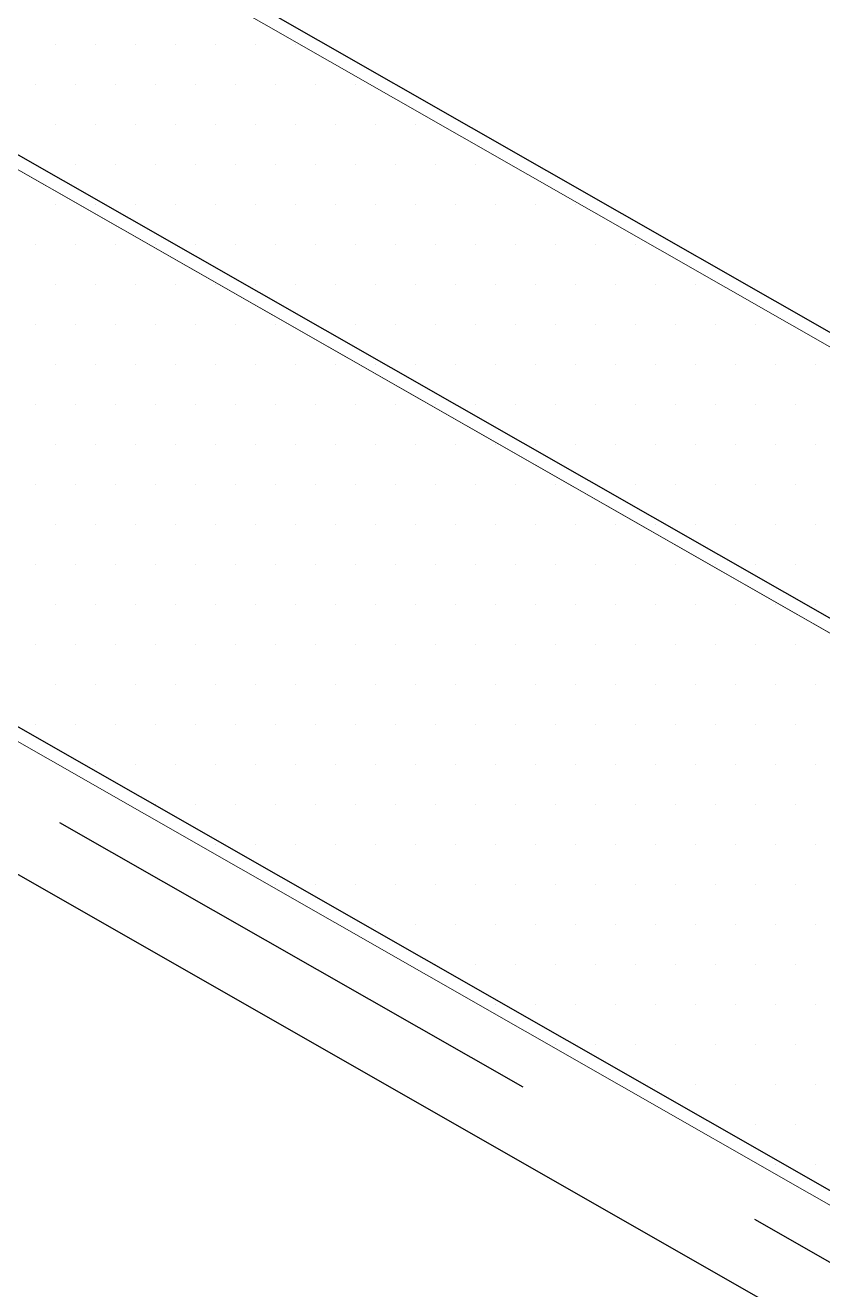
# Model space of a CAD drawing. Header units: inches. Extents: x -20.7 to 75.7, y -15.1 to 19.1.
# Drawn here: x -17.475 to -17.102, y -1.628 to -1.035 of the extents above; entities that cross this region are included whole.
import ezdxf

# ---------------------------------------------------------------- set-up
doc = ezdxf.new("R2010")
doc.units = ezdxf.units.IN
doc.header["$MEASUREMENT"] = 0
doc.linetypes.add('AI-Linetype-3', pattern=[0.375113, 0.250075, -0.125038])
for name, color, linetype, lineweight in [('.ATI-HATCH', 7, 'Continuous', 0), ('G-ANNO-TTLB', 7, 'Continuous', 0), ('TYVEK', 7, 'Continuous', 0)]:
    doc.layers.add(name, color=color, linetype=linetype, lineweight=lineweight)

# ---------------------------------------------------------------- blocks, each defined once
blk = doc.blocks.new('Block_501')
at = {"layer": '.ATI-HATCH'}
for points, knots in [([(-17.73611, -0.82163), (-17.73611, -0.82163), (-17.85279, -0.88913), (-17.85279, -0.88913), (-17.85279, -0.88913), (-16.84666, -1.46365), (-16.84666, -1.46365), (-16.84666, -1.46365), (-16.83667, -1.33523), (-16.83667, -1.33523), (-16.83667, -1.33523), (-17.73611, -0.82163), (-17.73611, -0.82163)], [0, 0, 0, 0, 1, 1, 1, 2, 2, 2, 3, 3, 3, 4, 4, 4, 4]), ([(-17.85279, -0.88913), (-17.85279, -0.88913), (-17.96947, -0.95664), (-17.96947, -0.95664), (-17.96947, -0.95664), (-18.08615, -1.02414), (-18.08615, -1.02414), (-18.08615, -1.02414), (-16.21898, -2.09033), (-16.21898, -2.09033), (-16.21898, -2.09033), (-15.98562, -1.95532), (-15.98562, -1.95532), (-15.98562, -1.95532), (-17.85279, -0.88913), (-17.85279, -0.88913)], [0, 0, 0, 0, 1, 1, 1, 2, 2, 2, 3, 3, 3, 4, 4, 4, 5, 5, 5, 5])]:
    blk.add_open_spline(points, degree=3, knots=knots, dxfattribs=at)
at = {"layer": '.ATI-HATCH', "color": 8, "lineweight": 0, "true_color": 0x818080}
for points in [[(-17.46137, -1.04393), (-17.46137, -1.04393), (-17.46137, -1.04393), (-17.46137, -1.04393)], [(-17.44262, -1.04393), (-17.44262, -1.04393), (-17.44262, -1.04393), (-17.44262, -1.04393)], [(-17.42386, -1.04393), (-17.42386, -1.04393), (-17.42386, -1.04393), (-17.42386, -1.04393)], [(-17.4051, -1.04393), (-17.4051, -1.04393), (-17.4051, -1.04393), (-17.4051, -1.04393)], [(-17.38635, -1.04393), (-17.38635, -1.04393), (-17.38635, -1.04393), (-17.38635, -1.04393)], [(-17.36759, -1.04393), (-17.36759, -1.04393), (-17.36759, -1.04393), (-17.36759, -1.04393)], [(-17.34884, -1.04393), (-17.34884, -1.04393), (-17.34884, -1.04393), (-17.34884, -1.04393)], [(-17.47075, -1.06269), (-17.47075, -1.06269), (-17.47075, -1.06269), (-17.47075, -1.06269)], [(-17.45199, -1.06269), (-17.45199, -1.06269), (-17.45199, -1.06269), (-17.45199, -1.06269)], [(-17.43324, -1.06269), (-17.43324, -1.06269), (-17.43324, -1.06269), (-17.43324, -1.06269)], [(-17.41448, -1.06269), (-17.41448, -1.06269), (-17.41448, -1.06269), (-17.41448, -1.06269)], [(-17.39573, -1.06269), (-17.39573, -1.06269), (-17.39573, -1.06269), (-17.39573, -1.06269)], [(-17.37697, -1.06269), (-17.37697, -1.06269), (-17.37697, -1.06269), (-17.37697, -1.06269)], [(-17.35822, -1.06269), (-17.35822, -1.06269), (-17.35822, -1.06269), (-17.35822, -1.06269)], [(-17.33946, -1.06269), (-17.33946, -1.06269), (-17.33946, -1.06269), (-17.33946, -1.06269)], [(-17.3207, -1.06269), (-17.3207, -1.06269), (-17.3207, -1.06269), (-17.3207, -1.06269)], [(-17.46137, -1.08144), (-17.46137, -1.08144), (-17.46137, -1.08144), (-17.46137, -1.08144)], [(-17.44262, -1.08144), (-17.44262, -1.08144), (-17.44262, -1.08144), (-17.44262, -1.08144)], [(-17.42386, -1.08144), (-17.42386, -1.08144), (-17.42386, -1.08144), (-17.42386, -1.08144)], [(-17.4051, -1.08144), (-17.4051, -1.08144), (-17.4051, -1.08144), (-17.4051, -1.08144)], [(-17.38635, -1.08144), (-17.38635, -1.08144), (-17.38635, -1.08144), (-17.38635, -1.08144)], [(-17.36759, -1.08144), (-17.36759, -1.08144), (-17.36759, -1.08144), (-17.36759, -1.08144)], [(-17.34884, -1.08144), (-17.34884, -1.08144), (-17.34884, -1.08144), (-17.34884, -1.08144)], [(-17.33008, -1.08144), (-17.33008, -1.08144), (-17.33008, -1.08144), (-17.33008, -1.08144)], [(-17.31133, -1.08144), (-17.31133, -1.08144), (-17.31133, -1.08144), (-17.31133, -1.08144)], [(-17.29257, -1.08144), (-17.29257, -1.08144), (-17.29257, -1.08144), (-17.29257, -1.08144)], [(-17.47075, -1.1002), (-17.47075, -1.1002), (-17.47075, -1.1002), (-17.47075, -1.1002)], [(-17.45199, -1.1002), (-17.45199, -1.1002), (-17.45199, -1.1002), (-17.45199, -1.1002)], [(-17.43324, -1.1002), (-17.43324, -1.1002), (-17.43324, -1.1002), (-17.43324, -1.1002)], [(-17.41448, -1.1002), (-17.41448, -1.1002), (-17.41448, -1.1002), (-17.41448, -1.1002)], [(-17.39573, -1.1002), (-17.39573, -1.1002), (-17.39573, -1.1002), (-17.39573, -1.1002)], [(-17.37697, -1.1002), (-17.37697, -1.1002), (-17.37697, -1.1002), (-17.37697, -1.1002)], [(-17.35822, -1.1002), (-17.35822, -1.1002), (-17.35822, -1.1002), (-17.35822, -1.1002)], [(-17.33946, -1.1002), (-17.33946, -1.1002), (-17.33946, -1.1002), (-17.33946, -1.1002)], [(-17.3207, -1.1002), (-17.3207, -1.1002), (-17.3207, -1.1002), (-17.3207, -1.1002)], [(-17.30195, -1.1002), (-17.30195, -1.1002), (-17.30195, -1.1002), (-17.30195, -1.1002)], [(-17.28319, -1.1002), (-17.28319, -1.1002), (-17.28319, -1.1002), (-17.28319, -1.1002)], [(-17.26444, -1.1002), (-17.26444, -1.1002), (-17.26444, -1.1002), (-17.26444, -1.1002)], [(-17.46137, -1.11895), (-17.46137, -1.11895), (-17.46137, -1.11895), (-17.46137, -1.11895)], [(-17.44262, -1.11895), (-17.44262, -1.11895), (-17.44262, -1.11895), (-17.44262, -1.11895)], [(-17.42386, -1.11895), (-17.42386, -1.11895), (-17.42386, -1.11895), (-17.42386, -1.11895)], [(-17.4051, -1.11895), (-17.4051, -1.11895), (-17.4051, -1.11895), (-17.4051, -1.11895)], [(-17.38635, -1.11895), (-17.38635, -1.11895), (-17.38635, -1.11895), (-17.38635, -1.11895)], [(-17.36759, -1.11895), (-17.36759, -1.11895), (-17.36759, -1.11895), (-17.36759, -1.11895)], [(-17.34884, -1.11895), (-17.34884, -1.11895), (-17.34884, -1.11895), (-17.34884, -1.11895)], [(-17.33008, -1.11895), (-17.33008, -1.11895), (-17.33008, -1.11895), (-17.33008, -1.11895)], [(-17.31133, -1.11895), (-17.31133, -1.11895), (-17.31133, -1.11895), (-17.31133, -1.11895)], [(-17.29257, -1.11895), (-17.29257, -1.11895), (-17.29257, -1.11895), (-17.29257, -1.11895)], [(-17.27382, -1.11895), (-17.27382, -1.11895), (-17.27382, -1.11895), (-17.27382, -1.11895)], [(-17.25506, -1.11895), (-17.25506, -1.11895), (-17.25506, -1.11895), (-17.25506, -1.11895)], [(-17.2363, -1.11895), (-17.2363, -1.11895), (-17.2363, -1.11895), (-17.2363, -1.11895)], [(-17.21755, -1.11895), (-17.21755, -1.11895), (-17.21755, -1.11895), (-17.21755, -1.11895)], [(-17.47075, -1.13771), (-17.47075, -1.13771), (-17.47075, -1.13771), (-17.47075, -1.13771)], [(-17.45199, -1.13771), (-17.45199, -1.13771), (-17.45199, -1.13771), (-17.45199, -1.13771)], [(-17.43324, -1.13771), (-17.43324, -1.13771), (-17.43324, -1.13771), (-17.43324, -1.13771)], [(-17.41448, -1.13771), (-17.41448, -1.13771), (-17.41448, -1.13771), (-17.41448, -1.13771)], [(-17.39573, -1.13771), (-17.39573, -1.13771), (-17.39573, -1.13771), (-17.39573, -1.13771)], [(-17.37697, -1.13771), (-17.37697, -1.13771), (-17.37697, -1.13771), (-17.37697, -1.13771)], [(-17.35822, -1.13771), (-17.35822, -1.13771), (-17.35822, -1.13771), (-17.35822, -1.13771)], [(-17.33946, -1.13771), (-17.33946, -1.13771), (-17.33946, -1.13771), (-17.33946, -1.13771)], [(-17.3207, -1.13771), (-17.3207, -1.13771), (-17.3207, -1.13771), (-17.3207, -1.13771)], [(-17.30195, -1.13771), (-17.30195, -1.13771), (-17.30195, -1.13771), (-17.30195, -1.13771)], [(-17.28319, -1.13771), (-17.28319, -1.13771), (-17.28319, -1.13771), (-17.28319, -1.13771)], [(-17.26444, -1.13771), (-17.26444, -1.13771), (-17.26444, -1.13771), (-17.26444, -1.13771)], [(-17.24568, -1.13771), (-17.24568, -1.13771), (-17.24568, -1.13771), (-17.24568, -1.13771)], [(-17.22693, -1.13771), (-17.22693, -1.13771), (-17.22693, -1.13771), (-17.22693, -1.13771)], [(-17.20817, -1.13771), (-17.20817, -1.13771), (-17.20817, -1.13771), (-17.20817, -1.13771)], [(-17.18941, -1.13771), (-17.18941, -1.13771), (-17.18941, -1.13771), (-17.18941, -1.13771)], [(-17.46137, -1.15646), (-17.46137, -1.15646), (-17.46137, -1.15646), (-17.46137, -1.15646)], [(-17.44262, -1.15646), (-17.44262, -1.15646), (-17.44262, -1.15646), (-17.44262, -1.15646)], [(-17.42386, -1.15646), (-17.42386, -1.15646), (-17.42386, -1.15646), (-17.42386, -1.15646)], [(-17.4051, -1.15646), (-17.4051, -1.15646), (-17.4051, -1.15646), (-17.4051, -1.15646)], [(-17.38635, -1.15646), (-17.38635, -1.15646), (-17.38635, -1.15646), (-17.38635, -1.15646)], [(-17.36759, -1.15646), (-17.36759, -1.15646), (-17.36759, -1.15646), (-17.36759, -1.15646)], [(-17.34884, -1.15646), (-17.34884, -1.15646), (-17.34884, -1.15646), (-17.34884, -1.15646)], [(-17.33008, -1.15646), (-17.33008, -1.15646), (-17.33008, -1.15646), (-17.33008, -1.15646)], [(-17.31133, -1.15646), (-17.31133, -1.15646), (-17.31133, -1.15646), (-17.31133, -1.15646)], [(-17.29257, -1.15646), (-17.29257, -1.15646), (-17.29257, -1.15646), (-17.29257, -1.15646)], [(-17.27382, -1.15646), (-17.27382, -1.15646), (-17.27382, -1.15646), (-17.27382, -1.15646)], [(-17.25506, -1.15646), (-17.25506, -1.15646), (-17.25506, -1.15646), (-17.25506, -1.15646)], [(-17.2363, -1.15646), (-17.2363, -1.15646), (-17.2363, -1.15646), (-17.2363, -1.15646)], [(-17.21755, -1.15646), (-17.21755, -1.15646), (-17.21755, -1.15646), (-17.21755, -1.15646)], [(-17.19879, -1.15646), (-17.19879, -1.15646), (-17.19879, -1.15646), (-17.19879, -1.15646)], [(-17.18004, -1.15646), (-17.18004, -1.15646), (-17.18004, -1.15646), (-17.18004, -1.15646)], [(-17.16128, -1.15646), (-17.16128, -1.15646), (-17.16128, -1.15646), (-17.16128, -1.15646)], [(-17.47075, -1.17522), (-17.47075, -1.17522), (-17.47075, -1.17522), (-17.47075, -1.17522)], [(-17.45199, -1.17522), (-17.45199, -1.17522), (-17.45199, -1.17522), (-17.45199, -1.17522)], [(-17.43324, -1.17522), (-17.43324, -1.17522), (-17.43324, -1.17522), (-17.43324, -1.17522)], [(-17.41448, -1.17522), (-17.41448, -1.17522), (-17.41448, -1.17522), (-17.41448, -1.17522)], [(-17.39573, -1.17522), (-17.39573, -1.17522), (-17.39573, -1.17522), (-17.39573, -1.17522)], [(-17.37697, -1.17522), (-17.37697, -1.17522), (-17.37697, -1.17522), (-17.37697, -1.17522)], [(-17.35822, -1.17522), (-17.35822, -1.17522), (-17.35822, -1.17522), (-17.35822, -1.17522)], [(-17.33946, -1.17522), (-17.33946, -1.17522), (-17.33946, -1.17522), (-17.33946, -1.17522)], [(-17.3207, -1.17522), (-17.3207, -1.17522), (-17.3207, -1.17522), (-17.3207, -1.17522)], [(-17.30195, -1.17522), (-17.30195, -1.17522), (-17.30195, -1.17522), (-17.30195, -1.17522)], [(-17.28319, -1.17522), (-17.28319, -1.17522), (-17.28319, -1.17522), (-17.28319, -1.17522)], [(-17.26444, -1.17522), (-17.26444, -1.17522), (-17.26444, -1.17522), (-17.26444, -1.17522)], [(-17.24568, -1.17522), (-17.24568, -1.17522), (-17.24568, -1.17522), (-17.24568, -1.17522)], [(-17.22693, -1.17522), (-17.22693, -1.17522), (-17.22693, -1.17522), (-17.22693, -1.17522)], [(-17.20817, -1.17522), (-17.20817, -1.17522), (-17.20817, -1.17522), (-17.20817, -1.17522)], [(-17.18941, -1.17522), (-17.18941, -1.17522), (-17.18941, -1.17522), (-17.18941, -1.17522)], [(-17.17066, -1.17522), (-17.17066, -1.17522), (-17.17066, -1.17522), (-17.17066, -1.17522)], [(-17.1519, -1.17522), (-17.1519, -1.17522), (-17.1519, -1.17522), (-17.1519, -1.17522)], [(-17.13315, -1.17522), (-17.13315, -1.17522), (-17.13315, -1.17522), (-17.13315, -1.17522)], [(-17.46137, -1.19398), (-17.46137, -1.19398), (-17.46137, -1.19398), (-17.46137, -1.19398)], [(-17.44262, -1.19398), (-17.44262, -1.19398), (-17.44262, -1.19398), (-17.44262, -1.19398)], [(-17.42386, -1.19398), (-17.42386, -1.19398), (-17.42386, -1.19398), (-17.42386, -1.19398)], [(-17.4051, -1.19398), (-17.4051, -1.19398), (-17.4051, -1.19398), (-17.4051, -1.19398)], [(-17.38635, -1.19398), (-17.38635, -1.19398), (-17.38635, -1.19398), (-17.38635, -1.19398)], [(-17.36759, -1.19398), (-17.36759, -1.19398), (-17.36759, -1.19398), (-17.36759, -1.19398)], [(-17.34884, -1.19398), (-17.34884, -1.19398), (-17.34884, -1.19398), (-17.34884, -1.19398)], [(-17.33008, -1.19398), (-17.33008, -1.19398), (-17.33008, -1.19398), (-17.33008, -1.19398)], [(-17.31133, -1.19398), (-17.31133, -1.19398), (-17.31133, -1.19398), (-17.31133, -1.19398)], [(-17.29257, -1.19398), (-17.29257, -1.19398), (-17.29257, -1.19398), (-17.29257, -1.19398)], [(-17.27382, -1.19398), (-17.27382, -1.19398), (-17.27382, -1.19398), (-17.27382, -1.19398)], [(-17.25506, -1.19398), (-17.25506, -1.19398), (-17.25506, -1.19398), (-17.25506, -1.19398)], [(-17.2363, -1.19398), (-17.2363, -1.19398), (-17.2363, -1.19398), (-17.2363, -1.19398)], [(-17.21755, -1.19398), (-17.21755, -1.19398), (-17.21755, -1.19398), (-17.21755, -1.19398)], [(-17.19879, -1.19398), (-17.19879, -1.19398), (-17.19879, -1.19398), (-17.19879, -1.19398)], [(-17.18004, -1.19398), (-17.18004, -1.19398), (-17.18004, -1.19398), (-17.18004, -1.19398)], [(-17.16128, -1.19398), (-17.16128, -1.19398), (-17.16128, -1.19398), (-17.16128, -1.19398)], [(-17.14253, -1.19398), (-17.14253, -1.19398), (-17.14253, -1.19398), (-17.14253, -1.19398)], [(-17.12377, -1.19398), (-17.12377, -1.19398), (-17.12377, -1.19398), (-17.12377, -1.19398)], [(-17.10501, -1.19398), (-17.10501, -1.19398), (-17.10501, -1.19398), (-17.10501, -1.19398)], [(-17.47075, -1.21273), (-17.47075, -1.21273), (-17.47075, -1.21273), (-17.47075, -1.21273)], [(-17.45199, -1.21273), (-17.45199, -1.21273), (-17.45199, -1.21273), (-17.45199, -1.21273)], [(-17.43324, -1.21273), (-17.43324, -1.21273), (-17.43324, -1.21273), (-17.43324, -1.21273)], [(-17.41448, -1.21273), (-17.41448, -1.21273), (-17.41448, -1.21273), (-17.41448, -1.21273)], [(-17.39573, -1.21273), (-17.39573, -1.21273), (-17.39573, -1.21273), (-17.39573, -1.21273)], [(-17.37697, -1.21273), (-17.37697, -1.21273), (-17.37697, -1.21273), (-17.37697, -1.21273)], [(-17.35822, -1.21273), (-17.35822, -1.21273), (-17.35822, -1.21273), (-17.35822, -1.21273)], [(-17.33946, -1.21273), (-17.33946, -1.21273), (-17.33946, -1.21273), (-17.33946, -1.21273)], [(-17.3207, -1.21273), (-17.3207, -1.21273), (-17.3207, -1.21273), (-17.3207, -1.21273)], [(-17.30195, -1.21273), (-17.30195, -1.21273), (-17.30195, -1.21273), (-17.30195, -1.21273)], [(-17.28319, -1.21273), (-17.28319, -1.21273), (-17.28319, -1.21273), (-17.28319, -1.21273)], [(-17.26444, -1.21273), (-17.26444, -1.21273), (-17.26444, -1.21273), (-17.26444, -1.21273)], [(-17.24568, -1.21273), (-17.24568, -1.21273), (-17.24568, -1.21273), (-17.24568, -1.21273)], [(-17.22693, -1.21273), (-17.22693, -1.21273), (-17.22693, -1.21273), (-17.22693, -1.21273)], [(-17.20817, -1.21273), (-17.20817, -1.21273), (-17.20817, -1.21273), (-17.20817, -1.21273)], [(-17.18941, -1.21273), (-17.18941, -1.21273), (-17.18941, -1.21273), (-17.18941, -1.21273)], [(-17.17066, -1.21273), (-17.17066, -1.21273), (-17.17066, -1.21273), (-17.17066, -1.21273)], [(-17.1519, -1.21273), (-17.1519, -1.21273), (-17.1519, -1.21273), (-17.1519, -1.21273)], [(-17.13315, -1.21273), (-17.13315, -1.21273), (-17.13315, -1.21273), (-17.13315, -1.21273)], [(-17.11439, -1.21273), (-17.11439, -1.21273), (-17.11439, -1.21273), (-17.11439, -1.21273)], [(-17.46137, -1.23149), (-17.46137, -1.23149), (-17.46137, -1.23149), (-17.46137, -1.23149)], [(-17.44262, -1.23149), (-17.44262, -1.23149), (-17.44262, -1.23149), (-17.44262, -1.23149)], [(-17.42386, -1.23149), (-17.42386, -1.23149), (-17.42386, -1.23149), (-17.42386, -1.23149)], [(-17.4051, -1.23149), (-17.4051, -1.23149), (-17.4051, -1.23149), (-17.4051, -1.23149)], [(-17.38635, -1.23149), (-17.38635, -1.23149), (-17.38635, -1.23149), (-17.38635, -1.23149)], [(-17.36759, -1.23149), (-17.36759, -1.23149), (-17.36759, -1.23149), (-17.36759, -1.23149)], [(-17.34884, -1.23149), (-17.34884, -1.23149), (-17.34884, -1.23149), (-17.34884, -1.23149)], [(-17.33008, -1.23149), (-17.33008, -1.23149), (-17.33008, -1.23149), (-17.33008, -1.23149)], [(-17.31133, -1.23149), (-17.31133, -1.23149), (-17.31133, -1.23149), (-17.31133, -1.23149)], [(-17.29257, -1.23149), (-17.29257, -1.23149), (-17.29257, -1.23149), (-17.29257, -1.23149)], [(-17.27382, -1.23149), (-17.27382, -1.23149), (-17.27382, -1.23149), (-17.27382, -1.23149)], [(-17.25506, -1.23149), (-17.25506, -1.23149), (-17.25506, -1.23149), (-17.25506, -1.23149)], [(-17.2363, -1.23149), (-17.2363, -1.23149), (-17.2363, -1.23149), (-17.2363, -1.23149)], [(-17.21755, -1.23149), (-17.21755, -1.23149), (-17.21755, -1.23149), (-17.21755, -1.23149)], [(-17.19879, -1.23149), (-17.19879, -1.23149), (-17.19879, -1.23149), (-17.19879, -1.23149)], [(-17.18004, -1.23149), (-17.18004, -1.23149), (-17.18004, -1.23149), (-17.18004, -1.23149)], [(-17.16128, -1.23149), (-17.16128, -1.23149), (-17.16128, -1.23149), (-17.16128, -1.23149)], [(-17.14253, -1.23149), (-17.14253, -1.23149), (-17.14253, -1.23149), (-17.14253, -1.23149)], [(-17.12377, -1.23149), (-17.12377, -1.23149), (-17.12377, -1.23149), (-17.12377, -1.23149)], [(-17.10501, -1.23149), (-17.10501, -1.23149), (-17.10501, -1.23149), (-17.10501, -1.23149)], [(-17.47075, -1.25024), (-17.47075, -1.25024), (-17.47075, -1.25024), (-17.47075, -1.25024)], [(-17.45199, -1.25024), (-17.45199, -1.25024), (-17.45199, -1.25024), (-17.45199, -1.25024)], [(-17.43324, -1.25024), (-17.43324, -1.25024), (-17.43324, -1.25024), (-17.43324, -1.25024)], [(-17.41448, -1.25024), (-17.41448, -1.25024), (-17.41448, -1.25024), (-17.41448, -1.25024)], [(-17.39573, -1.25024), (-17.39573, -1.25024), (-17.39573, -1.25024), (-17.39573, -1.25024)], [(-17.37697, -1.25024), (-17.37697, -1.25024), (-17.37697, -1.25024), (-17.37697, -1.25024)], [(-17.35822, -1.25024), (-17.35822, -1.25024), (-17.35822, -1.25024), (-17.35822, -1.25024)], [(-17.33946, -1.25024), (-17.33946, -1.25024), (-17.33946, -1.25024), (-17.33946, -1.25024)], [(-17.3207, -1.25024), (-17.3207, -1.25024), (-17.3207, -1.25024), (-17.3207, -1.25024)], [(-17.30195, -1.25024), (-17.30195, -1.25024), (-17.30195, -1.25024), (-17.30195, -1.25024)], [(-17.28319, -1.25024), (-17.28319, -1.25024), (-17.28319, -1.25024), (-17.28319, -1.25024)], [(-17.26444, -1.25024), (-17.26444, -1.25024), (-17.26444, -1.25024), (-17.26444, -1.25024)], [(-17.24568, -1.25024), (-17.24568, -1.25024), (-17.24568, -1.25024), (-17.24568, -1.25024)], [(-17.22693, -1.25024), (-17.22693, -1.25024), (-17.22693, -1.25024), (-17.22693, -1.25024)], [(-17.20817, -1.25024), (-17.20817, -1.25024), (-17.20817, -1.25024), (-17.20817, -1.25024)], [(-17.18941, -1.25024), (-17.18941, -1.25024), (-17.18941, -1.25024), (-17.18941, -1.25024)], [(-17.17066, -1.25024), (-17.17066, -1.25024), (-17.17066, -1.25024), (-17.17066, -1.25024)], [(-17.1519, -1.25024), (-17.1519, -1.25024), (-17.1519, -1.25024), (-17.1519, -1.25024)], [(-17.13315, -1.25024), (-17.13315, -1.25024), (-17.13315, -1.25024), (-17.13315, -1.25024)], [(-17.11439, -1.25024), (-17.11439, -1.25024), (-17.11439, -1.25024), (-17.11439, -1.25024)], [(-17.46137, -1.269), (-17.46137, -1.269), (-17.46137, -1.269), (-17.46137, -1.269)], [(-17.44262, -1.269), (-17.44262, -1.269), (-17.44262, -1.269), (-17.44262, -1.269)], [(-17.42386, -1.269), (-17.42386, -1.269), (-17.42386, -1.269), (-17.42386, -1.269)], [(-17.4051, -1.269), (-17.4051, -1.269), (-17.4051, -1.269), (-17.4051, -1.269)], [(-17.38635, -1.269), (-17.38635, -1.269), (-17.38635, -1.269), (-17.38635, -1.269)], [(-17.36759, -1.269), (-17.36759, -1.269), (-17.36759, -1.269), (-17.36759, -1.269)], [(-17.34884, -1.269), (-17.34884, -1.269), (-17.34884, -1.269), (-17.34884, -1.269)], [(-17.33008, -1.269), (-17.33008, -1.269), (-17.33008, -1.269), (-17.33008, -1.269)], [(-17.31133, -1.269), (-17.31133, -1.269), (-17.31133, -1.269), (-17.31133, -1.269)], [(-17.29257, -1.269), (-17.29257, -1.269), (-17.29257, -1.269), (-17.29257, -1.269)], [(-17.27382, -1.269), (-17.27382, -1.269), (-17.27382, -1.269), (-17.27382, -1.269)], [(-17.25506, -1.269), (-17.25506, -1.269), (-17.25506, -1.269), (-17.25506, -1.269)], [(-17.2363, -1.269), (-17.2363, -1.269), (-17.2363, -1.269), (-17.2363, -1.269)], [(-17.21755, -1.269), (-17.21755, -1.269), (-17.21755, -1.269), (-17.21755, -1.269)], [(-17.19879, -1.269), (-17.19879, -1.269), (-17.19879, -1.269), (-17.19879, -1.269)], [(-17.18004, -1.269), (-17.18004, -1.269), (-17.18004, -1.269), (-17.18004, -1.269)], [(-17.16128, -1.269), (-17.16128, -1.269), (-17.16128, -1.269), (-17.16128, -1.269)], [(-17.14253, -1.269), (-17.14253, -1.269), (-17.14253, -1.269), (-17.14253, -1.269)], [(-17.12377, -1.269), (-17.12377, -1.269), (-17.12377, -1.269), (-17.12377, -1.269)], [(-17.10501, -1.269), (-17.10501, -1.269), (-17.10501, -1.269), (-17.10501, -1.269)], [(-17.47075, -1.28775), (-17.47075, -1.28775), (-17.47075, -1.28775), (-17.47075, -1.28775)], [(-17.45199, -1.28775), (-17.45199, -1.28775), (-17.45199, -1.28775), (-17.45199, -1.28775)], [(-17.43324, -1.28775), (-17.43324, -1.28775), (-17.43324, -1.28775), (-17.43324, -1.28775)], [(-17.41448, -1.28775), (-17.41448, -1.28775), (-17.41448, -1.28775), (-17.41448, -1.28775)], [(-17.39573, -1.28775), (-17.39573, -1.28775), (-17.39573, -1.28775), (-17.39573, -1.28775)], [(-17.37697, -1.28775), (-17.37697, -1.28775), (-17.37697, -1.28775), (-17.37697, -1.28775)], [(-17.35822, -1.28775), (-17.35822, -1.28775), (-17.35822, -1.28775), (-17.35822, -1.28775)], [(-17.33946, -1.28775), (-17.33946, -1.28775), (-17.33946, -1.28775), (-17.33946, -1.28775)], [(-17.3207, -1.28775), (-17.3207, -1.28775), (-17.3207, -1.28775), (-17.3207, -1.28775)], [(-17.30195, -1.28775), (-17.30195, -1.28775), (-17.30195, -1.28775), (-17.30195, -1.28775)], [(-17.28319, -1.28775), (-17.28319, -1.28775), (-17.28319, -1.28775), (-17.28319, -1.28775)], [(-17.26444, -1.28775), (-17.26444, -1.28775), (-17.26444, -1.28775), (-17.26444, -1.28775)], [(-17.24568, -1.28775), (-17.24568, -1.28775), (-17.24568, -1.28775), (-17.24568, -1.28775)], [(-17.22693, -1.28775), (-17.22693, -1.28775), (-17.22693, -1.28775), (-17.22693, -1.28775)], [(-17.20817, -1.28775), (-17.20817, -1.28775), (-17.20817, -1.28775), (-17.20817, -1.28775)], [(-17.18941, -1.28775), (-17.18941, -1.28775), (-17.18941, -1.28775), (-17.18941, -1.28775)], [(-17.17066, -1.28775), (-17.17066, -1.28775), (-17.17066, -1.28775), (-17.17066, -1.28775)], [(-17.1519, -1.28775), (-17.1519, -1.28775), (-17.1519, -1.28775), (-17.1519, -1.28775)], [(-17.13315, -1.28775), (-17.13315, -1.28775), (-17.13315, -1.28775), (-17.13315, -1.28775)], [(-17.11439, -1.28775), (-17.11439, -1.28775), (-17.11439, -1.28775), (-17.11439, -1.28775)], [(-17.46137, -1.30651), (-17.46137, -1.30651), (-17.46137, -1.30651), (-17.46137, -1.30651)], [(-17.44262, -1.30651), (-17.44262, -1.30651), (-17.44262, -1.30651), (-17.44262, -1.30651)], [(-17.42386, -1.30651), (-17.42386, -1.30651), (-17.42386, -1.30651), (-17.42386, -1.30651)], [(-17.4051, -1.30651), (-17.4051, -1.30651), (-17.4051, -1.30651), (-17.4051, -1.30651)], [(-17.38635, -1.30651), (-17.38635, -1.30651), (-17.38635, -1.30651), (-17.38635, -1.30651)], [(-17.36759, -1.30651), (-17.36759, -1.30651), (-17.36759, -1.30651), (-17.36759, -1.30651)], [(-17.34884, -1.30651), (-17.34884, -1.30651), (-17.34884, -1.30651), (-17.34884, -1.30651)], [(-17.33008, -1.30651), (-17.33008, -1.30651), (-17.33008, -1.30651), (-17.33008, -1.30651)], [(-17.31133, -1.30651), (-17.31133, -1.30651), (-17.31133, -1.30651), (-17.31133, -1.30651)], [(-17.29257, -1.30651), (-17.29257, -1.30651), (-17.29257, -1.30651), (-17.29257, -1.30651)], [(-17.27382, -1.30651), (-17.27382, -1.30651), (-17.27382, -1.30651), (-17.27382, -1.30651)], [(-17.25506, -1.30651), (-17.25506, -1.30651), (-17.25506, -1.30651), (-17.25506, -1.30651)], [(-17.2363, -1.30651), (-17.2363, -1.30651), (-17.2363, -1.30651), (-17.2363, -1.30651)], [(-17.21755, -1.30651), (-17.21755, -1.30651), (-17.21755, -1.30651), (-17.21755, -1.30651)], [(-17.19879, -1.30651), (-17.19879, -1.30651), (-17.19879, -1.30651), (-17.19879, -1.30651)], [(-17.18004, -1.30651), (-17.18004, -1.30651), (-17.18004, -1.30651), (-17.18004, -1.30651)], [(-17.16128, -1.30651), (-17.16128, -1.30651), (-17.16128, -1.30651), (-17.16128, -1.30651)], [(-17.14253, -1.30651), (-17.14253, -1.30651), (-17.14253, -1.30651), (-17.14253, -1.30651)], [(-17.12377, -1.30651), (-17.12377, -1.30651), (-17.12377, -1.30651), (-17.12377, -1.30651)], [(-17.10501, -1.30651), (-17.10501, -1.30651), (-17.10501, -1.30651), (-17.10501, -1.30651)], [(-17.47075, -1.32527), (-17.47075, -1.32527), (-17.47075, -1.32527), (-17.47075, -1.32527)], [(-17.45199, -1.32527), (-17.45199, -1.32527), (-17.45199, -1.32527), (-17.45199, -1.32527)], [(-17.43324, -1.32527), (-17.43324, -1.32527), (-17.43324, -1.32527), (-17.43324, -1.32527)], [(-17.41448, -1.32527), (-17.41448, -1.32527), (-17.41448, -1.32527), (-17.41448, -1.32527)], [(-17.39573, -1.32527), (-17.39573, -1.32527), (-17.39573, -1.32527), (-17.39573, -1.32527)], [(-17.37697, -1.32527), (-17.37697, -1.32527), (-17.37697, -1.32527), (-17.37697, -1.32527)], [(-17.35822, -1.32527), (-17.35822, -1.32527), (-17.35822, -1.32527), (-17.35822, -1.32527)], [(-17.33946, -1.32527), (-17.33946, -1.32527), (-17.33946, -1.32527), (-17.33946, -1.32527)], [(-17.3207, -1.32527), (-17.3207, -1.32527), (-17.3207, -1.32527), (-17.3207, -1.32527)], [(-17.30195, -1.32527), (-17.30195, -1.32527), (-17.30195, -1.32527), (-17.30195, -1.32527)], [(-17.28319, -1.32527), (-17.28319, -1.32527), (-17.28319, -1.32527), (-17.28319, -1.32527)], [(-17.26444, -1.32527), (-17.26444, -1.32527), (-17.26444, -1.32527), (-17.26444, -1.32527)], [(-17.24568, -1.32527), (-17.24568, -1.32527), (-17.24568, -1.32527), (-17.24568, -1.32527)], [(-17.22693, -1.32527), (-17.22693, -1.32527), (-17.22693, -1.32527), (-17.22693, -1.32527)], [(-17.20817, -1.32527), (-17.20817, -1.32527), (-17.20817, -1.32527), (-17.20817, -1.32527)], [(-17.18941, -1.32527), (-17.18941, -1.32527), (-17.18941, -1.32527), (-17.18941, -1.32527)], [(-17.17066, -1.32527), (-17.17066, -1.32527), (-17.17066, -1.32527), (-17.17066, -1.32527)], [(-17.1519, -1.32527), (-17.1519, -1.32527), (-17.1519, -1.32527), (-17.1519, -1.32527)], [(-17.13315, -1.32527), (-17.13315, -1.32527), (-17.13315, -1.32527), (-17.13315, -1.32527)], [(-17.11439, -1.32527), (-17.11439, -1.32527), (-17.11439, -1.32527), (-17.11439, -1.32527)], [(-17.46137, -1.34402), (-17.46137, -1.34402), (-17.46137, -1.34402), (-17.46137, -1.34402)], [(-17.44262, -1.34402), (-17.44262, -1.34402), (-17.44262, -1.34402), (-17.44262, -1.34402)], [(-17.42386, -1.34402), (-17.42386, -1.34402), (-17.42386, -1.34402), (-17.42386, -1.34402)], [(-17.4051, -1.34402), (-17.4051, -1.34402), (-17.4051, -1.34402), (-17.4051, -1.34402)], [(-17.38635, -1.34402), (-17.38635, -1.34402), (-17.38635, -1.34402), (-17.38635, -1.34402)], [(-17.36759, -1.34402), (-17.36759, -1.34402), (-17.36759, -1.34402), (-17.36759, -1.34402)], [(-17.34884, -1.34402), (-17.34884, -1.34402), (-17.34884, -1.34402), (-17.34884, -1.34402)], [(-17.33008, -1.34402), (-17.33008, -1.34402), (-17.33008, -1.34402), (-17.33008, -1.34402)], [(-17.31133, -1.34402), (-17.31133, -1.34402), (-17.31133, -1.34402), (-17.31133, -1.34402)], [(-17.29257, -1.34402), (-17.29257, -1.34402), (-17.29257, -1.34402), (-17.29257, -1.34402)], [(-17.27382, -1.34402), (-17.27382, -1.34402), (-17.27382, -1.34402), (-17.27382, -1.34402)], [(-17.25506, -1.34402), (-17.25506, -1.34402), (-17.25506, -1.34402), (-17.25506, -1.34402)], [(-17.2363, -1.34402), (-17.2363, -1.34402), (-17.2363, -1.34402), (-17.2363, -1.34402)], [(-17.21755, -1.34402), (-17.21755, -1.34402), (-17.21755, -1.34402), (-17.21755, -1.34402)], [(-17.19879, -1.34402), (-17.19879, -1.34402), (-17.19879, -1.34402), (-17.19879, -1.34402)], [(-17.18004, -1.34402), (-17.18004, -1.34402), (-17.18004, -1.34402), (-17.18004, -1.34402)], [(-17.16128, -1.34402), (-17.16128, -1.34402), (-17.16128, -1.34402), (-17.16128, -1.34402)], [(-17.14253, -1.34402), (-17.14253, -1.34402), (-17.14253, -1.34402), (-17.14253, -1.34402)], [(-17.12377, -1.34402), (-17.12377, -1.34402), (-17.12377, -1.34402), (-17.12377, -1.34402)], [(-17.10501, -1.34402), (-17.10501, -1.34402), (-17.10501, -1.34402), (-17.10501, -1.34402)], [(-17.47075, -1.36278), (-17.47075, -1.36278), (-17.47075, -1.36278), (-17.47075, -1.36278)], [(-17.45199, -1.36278), (-17.45199, -1.36278), (-17.45199, -1.36278), (-17.45199, -1.36278)], [(-17.43324, -1.36278), (-17.43324, -1.36278), (-17.43324, -1.36278), (-17.43324, -1.36278)], [(-17.41448, -1.36278), (-17.41448, -1.36278), (-17.41448, -1.36278), (-17.41448, -1.36278)], [(-17.39573, -1.36278), (-17.39573, -1.36278), (-17.39573, -1.36278), (-17.39573, -1.36278)], [(-17.37697, -1.36278), (-17.37697, -1.36278), (-17.37697, -1.36278), (-17.37697, -1.36278)], [(-17.35822, -1.36278), (-17.35822, -1.36278), (-17.35822, -1.36278), (-17.35822, -1.36278)], [(-17.33946, -1.36278), (-17.33946, -1.36278), (-17.33946, -1.36278), (-17.33946, -1.36278)], [(-17.3207, -1.36278), (-17.3207, -1.36278), (-17.3207, -1.36278), (-17.3207, -1.36278)], [(-17.30195, -1.36278), (-17.30195, -1.36278), (-17.30195, -1.36278), (-17.30195, -1.36278)], [(-17.28319, -1.36278), (-17.28319, -1.36278), (-17.28319, -1.36278), (-17.28319, -1.36278)], [(-17.26444, -1.36278), (-17.26444, -1.36278), (-17.26444, -1.36278), (-17.26444, -1.36278)], [(-17.24568, -1.36278), (-17.24568, -1.36278), (-17.24568, -1.36278), (-17.24568, -1.36278)], [(-17.22693, -1.36278), (-17.22693, -1.36278), (-17.22693, -1.36278), (-17.22693, -1.36278)], [(-17.20817, -1.36278), (-17.20817, -1.36278), (-17.20817, -1.36278), (-17.20817, -1.36278)], [(-17.18941, -1.36278), (-17.18941, -1.36278), (-17.18941, -1.36278), (-17.18941, -1.36278)], [(-17.17066, -1.36278), (-17.17066, -1.36278), (-17.17066, -1.36278), (-17.17066, -1.36278)], [(-17.1519, -1.36278), (-17.1519, -1.36278), (-17.1519, -1.36278), (-17.1519, -1.36278)], [(-17.13315, -1.36278), (-17.13315, -1.36278), (-17.13315, -1.36278), (-17.13315, -1.36278)], [(-17.11439, -1.36278), (-17.11439, -1.36278), (-17.11439, -1.36278), (-17.11439, -1.36278)], [(-17.44262, -1.38153), (-17.44262, -1.38153), (-17.44262, -1.38153), (-17.44262, -1.38153)], [(-17.42386, -1.38153), (-17.42386, -1.38153), (-17.42386, -1.38153), (-17.42386, -1.38153)], [(-17.4051, -1.38153), (-17.4051, -1.38153), (-17.4051, -1.38153), (-17.4051, -1.38153)], [(-17.38635, -1.38153), (-17.38635, -1.38153), (-17.38635, -1.38153), (-17.38635, -1.38153)], [(-17.36759, -1.38153), (-17.36759, -1.38153), (-17.36759, -1.38153), (-17.36759, -1.38153)], [(-17.34884, -1.38153), (-17.34884, -1.38153), (-17.34884, -1.38153), (-17.34884, -1.38153)], [(-17.33008, -1.38153), (-17.33008, -1.38153), (-17.33008, -1.38153), (-17.33008, -1.38153)], [(-17.31133, -1.38153), (-17.31133, -1.38153), (-17.31133, -1.38153), (-17.31133, -1.38153)], [(-17.29257, -1.38153), (-17.29257, -1.38153), (-17.29257, -1.38153), (-17.29257, -1.38153)], [(-17.27382, -1.38153), (-17.27382, -1.38153), (-17.27382, -1.38153), (-17.27382, -1.38153)], [(-17.25506, -1.38153), (-17.25506, -1.38153), (-17.25506, -1.38153), (-17.25506, -1.38153)], [(-17.2363, -1.38153), (-17.2363, -1.38153), (-17.2363, -1.38153), (-17.2363, -1.38153)], [(-17.21755, -1.38153), (-17.21755, -1.38153), (-17.21755, -1.38153), (-17.21755, -1.38153)], [(-17.19879, -1.38153), (-17.19879, -1.38153), (-17.19879, -1.38153), (-17.19879, -1.38153)], [(-17.18004, -1.38153), (-17.18004, -1.38153), (-17.18004, -1.38153), (-17.18004, -1.38153)], [(-17.16128, -1.38153), (-17.16128, -1.38153), (-17.16128, -1.38153), (-17.16128, -1.38153)], [(-17.14253, -1.38153), (-17.14253, -1.38153), (-17.14253, -1.38153), (-17.14253, -1.38153)], [(-17.12377, -1.38153), (-17.12377, -1.38153), (-17.12377, -1.38153), (-17.12377, -1.38153)], [(-17.10501, -1.38153), (-17.10501, -1.38153), (-17.10501, -1.38153), (-17.10501, -1.38153)], [(-17.41448, -1.40029), (-17.41448, -1.40029), (-17.41448, -1.40029), (-17.41448, -1.40029)], [(-17.39573, -1.40029), (-17.39573, -1.40029), (-17.39573, -1.40029), (-17.39573, -1.40029)], [(-17.37697, -1.40029), (-17.37697, -1.40029), (-17.37697, -1.40029), (-17.37697, -1.40029)], [(-17.35822, -1.40029), (-17.35822, -1.40029), (-17.35822, -1.40029), (-17.35822, -1.40029)], [(-17.33946, -1.40029), (-17.33946, -1.40029), (-17.33946, -1.40029), (-17.33946, -1.40029)], [(-17.3207, -1.40029), (-17.3207, -1.40029), (-17.3207, -1.40029), (-17.3207, -1.40029)], [(-17.30195, -1.40029), (-17.30195, -1.40029), (-17.30195, -1.40029), (-17.30195, -1.40029)], [(-17.28319, -1.40029), (-17.28319, -1.40029), (-17.28319, -1.40029), (-17.28319, -1.40029)], [(-17.26444, -1.40029), (-17.26444, -1.40029), (-17.26444, -1.40029), (-17.26444, -1.40029)], [(-17.24568, -1.40029), (-17.24568, -1.40029), (-17.24568, -1.40029), (-17.24568, -1.40029)], [(-17.22693, -1.40029), (-17.22693, -1.40029), (-17.22693, -1.40029), (-17.22693, -1.40029)], [(-17.20817, -1.40029), (-17.20817, -1.40029), (-17.20817, -1.40029), (-17.20817, -1.40029)], [(-17.18941, -1.40029), (-17.18941, -1.40029), (-17.18941, -1.40029), (-17.18941, -1.40029)], [(-17.17066, -1.40029), (-17.17066, -1.40029), (-17.17066, -1.40029), (-17.17066, -1.40029)], [(-17.1519, -1.40029), (-17.1519, -1.40029), (-17.1519, -1.40029), (-17.1519, -1.40029)], [(-17.13315, -1.40029), (-17.13315, -1.40029), (-17.13315, -1.40029), (-17.13315, -1.40029)], [(-17.11439, -1.40029), (-17.11439, -1.40029), (-17.11439, -1.40029), (-17.11439, -1.40029)], [(-17.38635, -1.41904), (-17.38635, -1.41904), (-17.38635, -1.41904), (-17.38635, -1.41904)], [(-17.36759, -1.41904), (-17.36759, -1.41904), (-17.36759, -1.41904), (-17.36759, -1.41904)], [(-17.34884, -1.41904), (-17.34884, -1.41904), (-17.34884, -1.41904), (-17.34884, -1.41904)], [(-17.33008, -1.41904), (-17.33008, -1.41904), (-17.33008, -1.41904), (-17.33008, -1.41904)], [(-17.31133, -1.41904), (-17.31133, -1.41904), (-17.31133, -1.41904), (-17.31133, -1.41904)], [(-17.29257, -1.41904), (-17.29257, -1.41904), (-17.29257, -1.41904), (-17.29257, -1.41904)], [(-17.27382, -1.41904), (-17.27382, -1.41904), (-17.27382, -1.41904), (-17.27382, -1.41904)], [(-17.25506, -1.41904), (-17.25506, -1.41904), (-17.25506, -1.41904), (-17.25506, -1.41904)], [(-17.2363, -1.41904), (-17.2363, -1.41904), (-17.2363, -1.41904), (-17.2363, -1.41904)], [(-17.21755, -1.41904), (-17.21755, -1.41904), (-17.21755, -1.41904), (-17.21755, -1.41904)], [(-17.19879, -1.41904), (-17.19879, -1.41904), (-17.19879, -1.41904), (-17.19879, -1.41904)], [(-17.18004, -1.41904), (-17.18004, -1.41904), (-17.18004, -1.41904), (-17.18004, -1.41904)], [(-17.16128, -1.41904), (-17.16128, -1.41904), (-17.16128, -1.41904), (-17.16128, -1.41904)], [(-17.14253, -1.41904), (-17.14253, -1.41904), (-17.14253, -1.41904), (-17.14253, -1.41904)], [(-17.12377, -1.41904), (-17.12377, -1.41904), (-17.12377, -1.41904), (-17.12377, -1.41904)], [(-17.10501, -1.41904), (-17.10501, -1.41904), (-17.10501, -1.41904), (-17.10501, -1.41904)], [(-17.35822, -1.4378), (-17.35822, -1.4378), (-17.35822, -1.4378), (-17.35822, -1.4378)], [(-17.33946, -1.4378), (-17.33946, -1.4378), (-17.33946, -1.4378), (-17.33946, -1.4378)], [(-17.3207, -1.4378), (-17.3207, -1.4378), (-17.3207, -1.4378), (-17.3207, -1.4378)], [(-17.30195, -1.4378), (-17.30195, -1.4378), (-17.30195, -1.4378), (-17.30195, -1.4378)], [(-17.28319, -1.4378), (-17.28319, -1.4378), (-17.28319, -1.4378), (-17.28319, -1.4378)], [(-17.26444, -1.4378), (-17.26444, -1.4378), (-17.26444, -1.4378), (-17.26444, -1.4378)], [(-17.24568, -1.4378), (-17.24568, -1.4378), (-17.24568, -1.4378), (-17.24568, -1.4378)], [(-17.22693, -1.4378), (-17.22693, -1.4378), (-17.22693, -1.4378), (-17.22693, -1.4378)], [(-17.20817, -1.4378), (-17.20817, -1.4378), (-17.20817, -1.4378), (-17.20817, -1.4378)], [(-17.18941, -1.4378), (-17.18941, -1.4378), (-17.18941, -1.4378), (-17.18941, -1.4378)], [(-17.17066, -1.4378), (-17.17066, -1.4378), (-17.17066, -1.4378), (-17.17066, -1.4378)], [(-17.1519, -1.4378), (-17.1519, -1.4378), (-17.1519, -1.4378), (-17.1519, -1.4378)], [(-17.13315, -1.4378), (-17.13315, -1.4378), (-17.13315, -1.4378), (-17.13315, -1.4378)], [(-17.11439, -1.4378), (-17.11439, -1.4378), (-17.11439, -1.4378), (-17.11439, -1.4378)], [(-17.31133, -1.45655), (-17.31133, -1.45655), (-17.31133, -1.45655), (-17.31133, -1.45655)], [(-17.29257, -1.45655), (-17.29257, -1.45655), (-17.29257, -1.45655), (-17.29257, -1.45655)], [(-17.27382, -1.45655), (-17.27382, -1.45655), (-17.27382, -1.45655), (-17.27382, -1.45655)], [(-17.25506, -1.45655), (-17.25506, -1.45655), (-17.25506, -1.45655), (-17.25506, -1.45655)], [(-17.2363, -1.45655), (-17.2363, -1.45655), (-17.2363, -1.45655), (-17.2363, -1.45655)], [(-17.21755, -1.45655), (-17.21755, -1.45655), (-17.21755, -1.45655), (-17.21755, -1.45655)], [(-17.19879, -1.45655), (-17.19879, -1.45655), (-17.19879, -1.45655), (-17.19879, -1.45655)], [(-17.18004, -1.45655), (-17.18004, -1.45655), (-17.18004, -1.45655), (-17.18004, -1.45655)], [(-17.16128, -1.45655), (-17.16128, -1.45655), (-17.16128, -1.45655), (-17.16128, -1.45655)], [(-17.14253, -1.45655), (-17.14253, -1.45655), (-17.14253, -1.45655), (-17.14253, -1.45655)], [(-17.12377, -1.45655), (-17.12377, -1.45655), (-17.12377, -1.45655), (-17.12377, -1.45655)], [(-17.10501, -1.45655), (-17.10501, -1.45655), (-17.10501, -1.45655), (-17.10501, -1.45655)], [(-17.28319, -1.47531), (-17.28319, -1.47531), (-17.28319, -1.47531), (-17.28319, -1.47531)], [(-17.26444, -1.47531), (-17.26444, -1.47531), (-17.26444, -1.47531), (-17.26444, -1.47531)], [(-17.24568, -1.47531), (-17.24568, -1.47531), (-17.24568, -1.47531), (-17.24568, -1.47531)], [(-17.22693, -1.47531), (-17.22693, -1.47531), (-17.22693, -1.47531), (-17.22693, -1.47531)], [(-17.20817, -1.47531), (-17.20817, -1.47531), (-17.20817, -1.47531), (-17.20817, -1.47531)], [(-17.18941, -1.47531), (-17.18941, -1.47531), (-17.18941, -1.47531), (-17.18941, -1.47531)], [(-17.17066, -1.47531), (-17.17066, -1.47531), (-17.17066, -1.47531), (-17.17066, -1.47531)], [(-17.1519, -1.47531), (-17.1519, -1.47531), (-17.1519, -1.47531), (-17.1519, -1.47531)], [(-17.13315, -1.47531), (-17.13315, -1.47531), (-17.13315, -1.47531), (-17.13315, -1.47531)], [(-17.11439, -1.47531), (-17.11439, -1.47531), (-17.11439, -1.47531), (-17.11439, -1.47531)], [(-17.25506, -1.49407), (-17.25506, -1.49407), (-17.25506, -1.49407), (-17.25506, -1.49407)], [(-17.2363, -1.49407), (-17.2363, -1.49407), (-17.2363, -1.49407), (-17.2363, -1.49407)], [(-17.21755, -1.49407), (-17.21755, -1.49407), (-17.21755, -1.49407), (-17.21755, -1.49407)], [(-17.19879, -1.49407), (-17.19879, -1.49407), (-17.19879, -1.49407), (-17.19879, -1.49407)], [(-17.18004, -1.49407), (-17.18004, -1.49407), (-17.18004, -1.49407), (-17.18004, -1.49407)], [(-17.16128, -1.49407), (-17.16128, -1.49407), (-17.16128, -1.49407), (-17.16128, -1.49407)], [(-17.14253, -1.49407), (-17.14253, -1.49407), (-17.14253, -1.49407), (-17.14253, -1.49407)], [(-17.12377, -1.49407), (-17.12377, -1.49407), (-17.12377, -1.49407), (-17.12377, -1.49407)], [(-17.10501, -1.49407), (-17.10501, -1.49407), (-17.10501, -1.49407), (-17.10501, -1.49407)], [(-17.22693, -1.51282), (-17.22693, -1.51282), (-17.22693, -1.51282), (-17.22693, -1.51282)], [(-17.20817, -1.51282), (-17.20817, -1.51282), (-17.20817, -1.51282), (-17.20817, -1.51282)], [(-17.18941, -1.51282), (-17.18941, -1.51282), (-17.18941, -1.51282), (-17.18941, -1.51282)], [(-17.17066, -1.51282), (-17.17066, -1.51282), (-17.17066, -1.51282), (-17.17066, -1.51282)], [(-17.1519, -1.51282), (-17.1519, -1.51282), (-17.1519, -1.51282), (-17.1519, -1.51282)], [(-17.13315, -1.51282), (-17.13315, -1.51282), (-17.13315, -1.51282), (-17.13315, -1.51282)], [(-17.11439, -1.51282), (-17.11439, -1.51282), (-17.11439, -1.51282), (-17.11439, -1.51282)], [(-17.18004, -1.53158), (-17.18004, -1.53158), (-17.18004, -1.53158), (-17.18004, -1.53158)], [(-17.16128, -1.53158), (-17.16128, -1.53158), (-17.16128, -1.53158), (-17.16128, -1.53158)], [(-17.14253, -1.53158), (-17.14253, -1.53158), (-17.14253, -1.53158), (-17.14253, -1.53158)], [(-17.12377, -1.53158), (-17.12377, -1.53158), (-17.12377, -1.53158), (-17.12377, -1.53158)], [(-17.10501, -1.53158), (-17.10501, -1.53158), (-17.10501, -1.53158), (-17.10501, -1.53158)], [(-17.1519, -1.55033), (-17.1519, -1.55033), (-17.1519, -1.55033), (-17.1519, -1.55033)], [(-17.13315, -1.55033), (-17.13315, -1.55033), (-17.13315, -1.55033), (-17.13315, -1.55033)], [(-17.11439, -1.55033), (-17.11439, -1.55033), (-17.11439, -1.55033), (-17.11439, -1.55033)], [(-17.12377, -1.56909), (-17.12377, -1.56909), (-17.12377, -1.56909), (-17.12377, -1.56909)], [(-17.10501, -1.56909), (-17.10501, -1.56909), (-17.10501, -1.56909), (-17.10501, -1.56909)]]:
    blk.add_open_spline(points, degree=3, dxfattribs=at)

msp = doc.modelspace()

# ---------------------------------------------------------------- hatches: boundary and pattern name
at = {"layer": 'G-ANNO-TTLB', "true_color": 0xb9529f, "transparency": 33554687}
h = msp.add_hatch(color=233, dxfattribs=at)
edge = h.paths.add_edge_path()
edge.add_spline(control_points=[(20.03424, -15.13455), (20.03424, -15.13455), (-20.6658, -15.13455), (-20.6658, -15.13455), (-20.6658, -15.13455), (-20.6658, 19.00075), (-20.6658, 19.00075), (-20.6658, 19.00075), (20.03424, 19.00075), (20.03424, 19.00075), (20.03424, 19.00075), (20.03424, -15.13455), (20.03424, -15.13455)], knot_values=[0, 0, 0, 0, 1, 1, 1, 2, 2, 2, 3, 3, 3, 4, 4, 4, 4], degree=3, periodic=0)
edge = h.paths.add_edge_path()
edge.add_spline(control_points=[(-20.54076, 18.87571), (-20.54076, 18.87571), (-20.54076, -15.00951), (-20.54076, -15.00951), (-20.54076, -15.00951), (19.9092, -15.00951), (19.9092, -15.00951), (19.9092, -15.00951), (19.9092, 18.87571), (19.9092, 18.87571), (19.9092, 18.87571), (-20.54076, 18.87571), (-20.54076, 18.87571)], knot_values=[0, 0, 0, 0, 1, 1, 1, 2, 2, 2, 3, 3, 3, 4, 4, 4, 4], degree=3, periodic=0)
edge.add_line((-20.54076, 18.87571), (-20.54076, 18.87571))

# ---------------------------------------------------------------- linework, layer by layer
at = {"layer": 'G-ANNO-TTLB'}
for points in [[(20.03424, -15.13455), (20.03424, -15.13455), (-20.6658, -15.13455), (-20.6658, -15.13455), (-20.6658, -15.13455), (-20.6658, 19.00075), (-20.6658, 19.00075), (-20.6658, 19.00075), (20.03424, 19.00075), (20.03424, 19.00075), (20.03424, 19.00075), (20.03424, -15.13455), (20.03424, -15.13455)], [(-20.54076, 18.87571), (-20.54076, 18.87571), (-20.54076, -15.00951), (-20.54076, -15.00951), (-20.54076, -15.00951), (19.9092, -15.00951), (19.9092, -15.00951), (19.9092, -15.00951), (19.9092, 18.87571), (19.9092, 18.87571), (19.9092, 18.87571), (-20.54076, 18.87571), (-20.54076, 18.87571)]]:
    msp.add_open_spline(points, degree=3, knots=[0, 0, 0, 0, 1, 1, 1, 2, 2, 2, 3, 3, 3, 4, 4, 4, 4], dxfattribs=at)
at = {"layer": 'TYVEK', "color": 4, "lineweight": 25, "true_color": 0x00ffff}
for p, q in [((-15.86447, -1.88351), (-17.73163, -0.81732)), ((-15.98115, -1.95102), (-17.84831, -0.88483)), ((-16.21451, -2.08603), (-18.08167, -1.01984)), ((-16.21451, -2.15524), (-18.08167, -1.08905))]:
    msp.add_line(p, q, dxfattribs=at)
at = {"layer": 'TYVEK', "color": 4, "linetype": 'AI-Linetype-3', "lineweight": 25, "true_color": 0x00ffff}
msp.add_line((-18.11084, -1.03671), (-16.24368, -2.1029), dxfattribs=at)

# ---------------------------------------------------------------- block references
at = {"layer": '.ATI-HATCH'}
msp.add_blockref('Block_501', (0, 0), dxfattribs=at)

doc.saveas('drawing.dxf')
